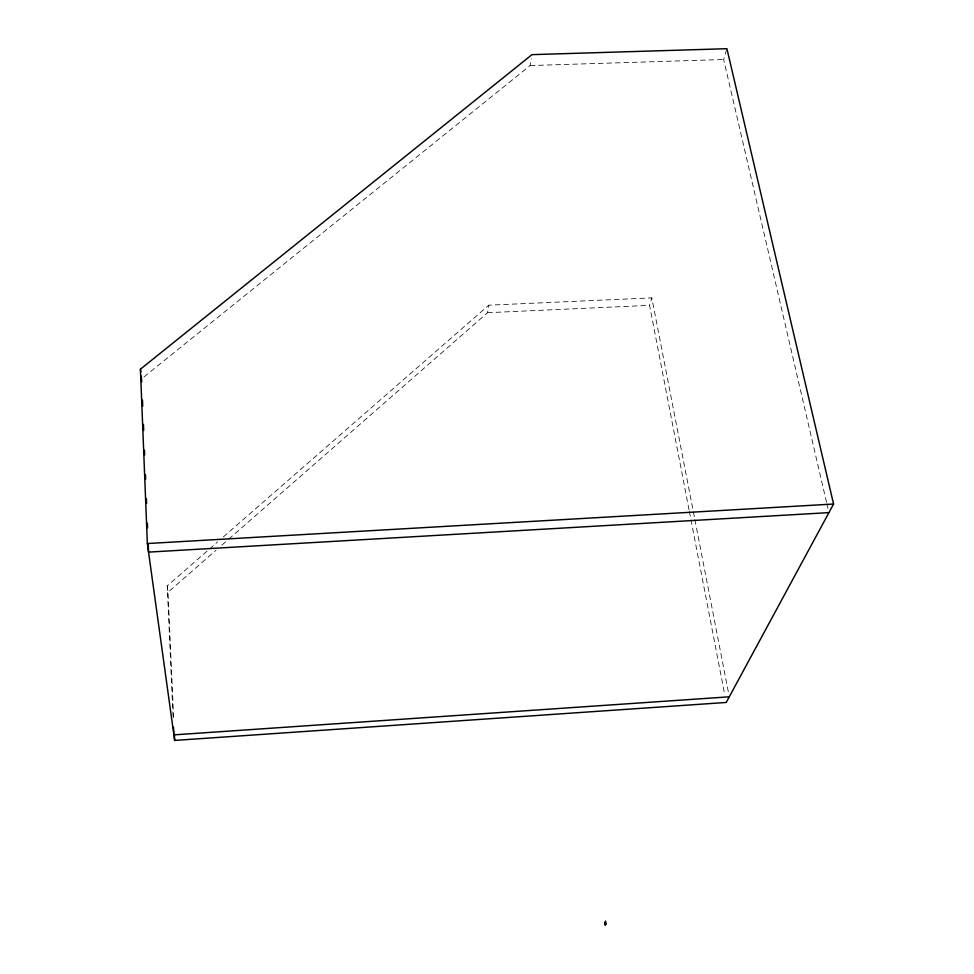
<?xml version="1.0" encoding="UTF-8"?>
<svg xmlns="http://www.w3.org/2000/svg" width="974" height="974" viewBox="0 0 974 974"><rect width="100%" height="100%" fill="white"/><g stroke="black" fill="none" stroke-linecap="round" stroke-linejoin="round"><path stroke-width="0.73" stroke-dasharray="4.87 3.65" d="M228.707 539.146L487.56 312.703L488.826 305.191L651.825 297.874L694.596 518.18M143.994 376.877L530.136 65.55L531.293 58.732M689.056 509.877L649.573 305.349L651.825 297.874M826.524 502.243L723.658 59.524L726.507 50.051M173.64 717.753L168.003 592.253L216.106 550.176M221.841 545.16L227.563 540.156M173.068 716.633L167.224 585.91L208.424 549.945M209.568 548.946L217.579 541.958M223.302 536.954L488.826 305.191M487.56 312.703L649.573 305.349M530.136 65.55L723.658 59.524M826.865 503.728L828.241 509.658M694.888 519.666L728.418 692.344M689.349 511.374L724.79 694.998M167.224 585.91L168.003 592.253"/><path stroke-width="1.46" d="M604.781 922.841L605.548 921.087L605.962 923.815L605.158 925.3L604.781 922.841L605.962 923.815M833.574 504.033L726.227 702.461L174.663 740.423L147.354 543.541L140.426 369.183L531.987 54.641L726.921 48.7L833.574 504.033L147.354 543.541M729.283 696.812L173.883 734.871L173.542 727.274M828.935 512.616L148.547 552.112L148.243 544.515M140.426 369.183L140.767 371.922M141.279 376.049L141.741 381.832M174.383 734.384L174.663 740.423M142.472 400.083L142.715 406.158M143.446 424.408L143.689 430.484M144.481 450.244L144.651 454.809M145.443 474.569L145.625 479.135M146.417 498.895L146.599 503.461M147.391 523.221L147.573 527.786"/></g></svg>
